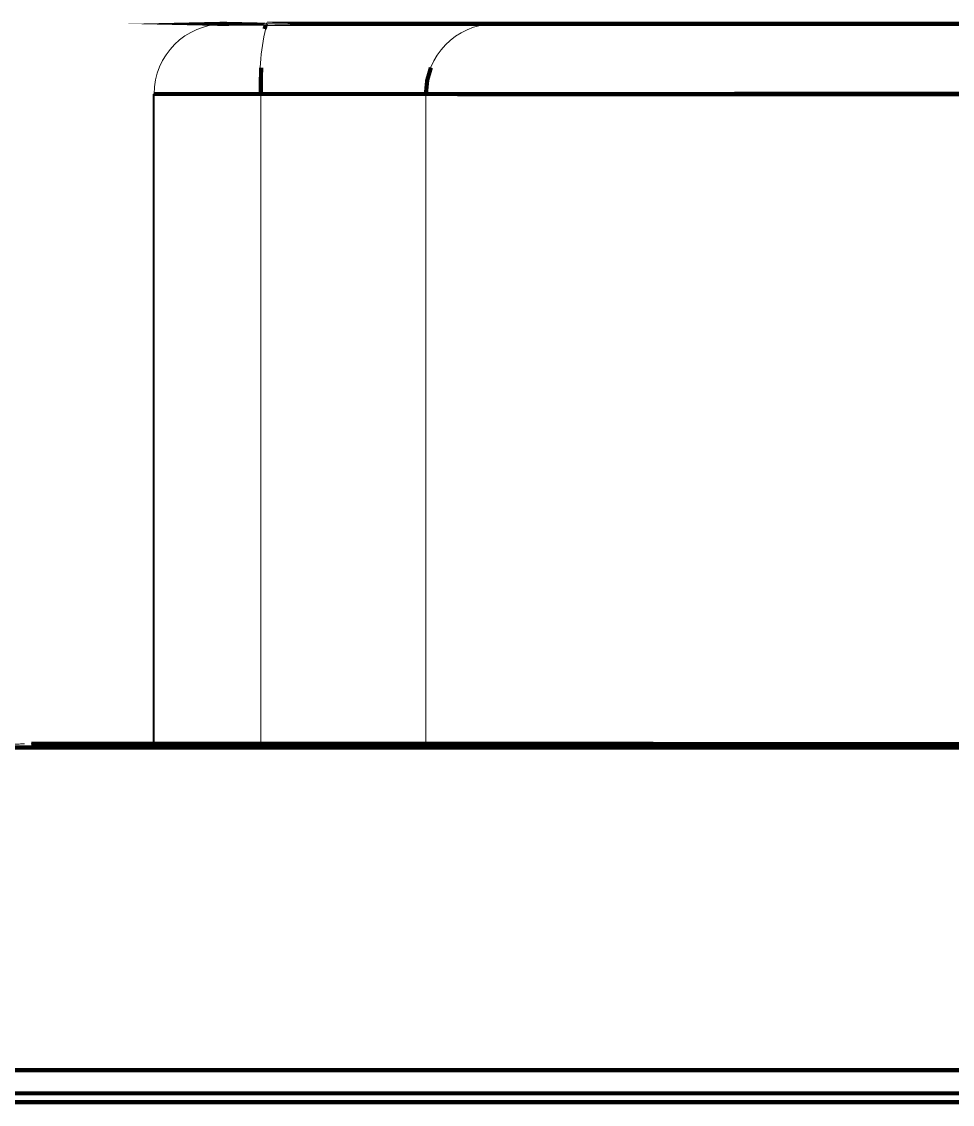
# Model space of a CAD drawing. Header units: millimetres. Extents: x -16985 to -606, y 2122 to 9380.
# Drawn here: x -12902.53 to -12862.72, y 7693.87 to 7740.16 of the extents above; entities that cross this region are included whole.
import ezdxf

# ---------------------------------------------------------------- set-up
doc = ezdxf.new("R2010")
doc.units = ezdxf.units.MM
doc.linetypes.add('K5LT_THIN', pattern=[0])

msp = doc.modelspace()

# ---------------------------------------------------------------- linework, layer by layer
at = {"color": 7, "linetype": 'K5LT_THIN', "lineweight": 18}
for p, q in [((-12893.819496048, 7740.0177068109), (-12894.1134511033, 7740.0175791299)), ((-12893.865369181, 7740.0675675816), (-12893.8653316271, 7740.0679916353)), ((-12892.04093586758, 7740.067370372301), (-12893.86536919306, 7740.067567581556)), ((-12893.7106543565, 7740.0674980941), (-12893.865369181, 7740.0675675816)), ((-12893.86533155507, 7740.067991635337), (-12892.04086498248, 7740.068169678387)), ((-12893.8653316271, 7740.0679916353), (-12893.7106048535, 7740.0680594974)), ((-12893.316928073, 7740.0674371527), (-12893.7106543565, 7740.0674980941)), ((-12893.7106048535, 7740.0680594974), (-12893.3168681406, 7740.0681163026)), ((-12892.7352227674, 7740.0673926563), (-12893.316928073, 7740.0674371527)), ((-12893.3168681406, 7740.0681163026), (-12892.7351554382, 7740.068154688)), ((-12892.08844097672, 7740.018117256715), (-12893.13012067925, 7740.017903252803)), ((-12892.0409358697, 7740.0673703723), (-12892.7352227674, 7740.0673926563)), ((-12892.7351554382, 7740.068154688), (-12892.0408649642, 7740.0681696784)), ((-12890.3629212468, 7740.0673343305), (-12892.0409358697, 7740.0673703723)), ((-12892.0408649642, 7740.0681696784), (-12890.3628455299, 7740.0681880922)), ((-12888.7479574696, 7740.0672736806), (-12890.3629212468, 7740.0673343305)), ((-12890.3628455299, 7740.0681880922), (-12888.7478725956, 7740.0682317765)), ((-12887.2346632442, 7740.0671898728), (-12888.7479574696, 7740.0672736806)), ((-12888.7478725956, 7740.0682317765), (-12887.2345650501, 7740.0682996868)), ((-12885.8592260165, 7740.0670849113), (-12887.2346632442, 7740.0671898728)), ((-12887.2345650501, 7740.0682996868), (-12885.8591106464, 7740.0683901989)), ((-12884.6545366911, 7740.066961306), (-12885.8592260165, 7740.0670849113)), ((-12885.8591106464, 7740.0683901989), (-12884.6544005407, 7740.0685011486)), ((-12883.6494029899, 7740.0668220126), (-12884.6545366911, 7740.066961306)), ((-12884.6544005407, 7740.0685011486), (-12883.6492430306, 7740.0686298827)), ((-12882.8678607618, 7740.0666703621), (-12883.6494029899, 7740.0668220126)), ((-12883.6492430306, 7740.0686298827), (-12882.8676745216, 7740.0687733228)), ((-12882.3285988884, 7740.0665099809), (-12882.8678607618, 7740.0666703621)), ((-12882.8676745216, 7740.0687733228), (-12882.3283846909, 7740.0689280387)), ((-12880.2113007899, 7740.0658593498), (-12882.3285988884, 7740.0665099809)), ((-12882.3283846909, 7740.0689280387), (-12880.2109730758, 7740.0695564266)), ((-12877.2315949625, 7740.0652378519), (-12880.2113007899, 7740.0658593498)), ((-12880.2109730758, 7740.0695564266), (-12877.2311597686, 7740.0701466215)), ((-12873.4437438669, 7740.064656805), (-12877.2315949625, 7740.0652378519)), ((-12877.2311597686, 7740.0701466215), (-12873.4432089646, 7740.0706878756)), ((-12868.9167265431, 7740.0641267905), (-12873.4437438669, 7740.064656805)), ((-12873.4432089646, 7740.0706878756), (-12868.9161018549, 7740.0711703324)), ((-12863.732983047, 7740.0636574602), (-12868.9167265431, 7740.0641267905)), ((-12868.9161018549, 7740.0711703324), (-12863.7322799205, 7740.0715852059)), ((-12857.9869127246, 7740.0632573609), (-12863.732983047, 7740.0636574602)), ((-12863.7322799205, 7740.0715852059), (-12857.9861439136, 7740.0719249411)), ((-12896.9039843068, 7737.0677955292), (-12896.9041302287, 7709.2824704497)), ((-12896.8634881737, 7737.0675729247), (-12896.8636340956, 7709.2822478452)), ((-12896.8634487117, 7737.0675728165), (-12896.8634487094, 7737.0680178165)), ((-12892.3025507829, 7709.2817548221), (-12892.3024048609, 7737.0670799016)), ((-12892.3022822781, 7737.0684629241), (-12892.3022822854, 7737.0670799)), ((-12885.2388870521, 7737.0664541624), (-12885.2390329741, 7709.2811290829)), ((-12885.2386602664, 7737.0664540728), (-12885.2386602529, 7737.0690144589)), ((-12901.7806811992, 7709.2831588305), (-12902.1140893033, 7709.2824978106)), ((-12902.1140893033, 7709.2824978106), (-12901.7806812027, 7709.2818332888)), ((-12900.7836676975, 7709.2838099825), (-12901.7806811992, 7709.2831588305)), ((-12901.7806812027, 7709.2818332888), (-12900.7836677044, 7709.2811716647)), ((-12899.1326506148, 7709.2844449955), (-12900.7836676975, 7709.2838099825)), ((-12900.7836677044, 7709.2811716647), (-12899.1326506251, 7709.2805193102)), ((-12896.8435301645, 7709.2850577541), (-12899.1326506148, 7709.2844449955)), ((-12899.1326506251, 7709.2805193102), (-12896.8435301781, 7709.2798825077)), ((-12896.8636341163, 7709.2822478446), (-12896.9041302918, 7709.2824704491)), ((-12896.7500089123, 7709.2821596903), (-12896.8636341163, 7709.2822478446)), ((-12896.8435301781, 7709.2798825077), (-12893.9383517408, 7709.2792673901)), ((-12896.4768471362, 7709.2820741259), (-12896.7500089123, 7709.2821596903)), ((-12896.053072963, 7709.2819939468), (-12896.4768471362, 7709.2820741259)), ((-12895.4925312439, 7709.2819217725), (-12896.053072963, 7709.2819939468)), ((-12894.8135352306, 7709.281859961), (-12895.4925312439, 7709.2819217725)), ((-12894.0382680451, 7709.2818105316), (-12894.8135352306, 7709.281859961)), ((-12893.1920577908, 7709.2817750992), (-12894.0382680451, 7709.2818105316)), ((-12893.9383517408, 7709.2792673901), (-12890.4450938342, 7709.2786798812)), ((-12892.3025507729, 7709.2817548215), (-12893.1920577908, 7709.2817750992)), ((-12891.0821764719, 7709.2817286093), (-12892.3025507729, 7709.2817548215)), ((-12889.9076573373, 7709.2816845003), (-12891.0821764719, 7709.2817286093)), ((-12890.4450938342, 7709.2786798812), (-12886.3973986199, 7709.2781256391)), ((-12888.8070797949, 7709.2816235492), (-12889.9076573373, 7709.2816845003)), ((-12887.8067618155, 7709.2815472135), (-12888.8070797949, 7709.2816235492)), ((-12886.9306240693, 7709.2814573187), (-12887.8067618155, 7709.2815472135)), ((-12886.1996178011, 7709.2813560144), (-12886.9306240693, 7709.2814573187)), ((-12886.3973986199, 7709.2781256391), (-12881.8342473828, 7709.2776100014)), ((-12885.6312234217, 7709.2812457232), (-12886.1996178011, 7709.2813560144)), ((-12885.2390330121, 7709.2811290823), (-12885.6312234217, 7709.2812457232)), ((-12882.9971878905, 7709.2804401788), (-12885.2390330121, 7709.2811290823)), ((-12879.8422053049, 7709.2797821221), (-12882.9971878905, 7709.2804401788)), ((-12881.8342473828, 7709.2776100014), (-12876.7995857743, 7709.2771379341)), ((-12875.8315393273, 7709.279166896), (-12879.8422053049, 7709.2797821221)), ((-12876.7995857743, 7709.2771379341), (-12871.3419004967, 7709.2767139834)), ((-12871.0382269171, 7709.2786057042), (-12875.8315393273, 7709.279166896)), ((-12871.3419004967, 7709.2767139834), (-12865.5137518775, 7709.276342232)), ((-12865.5495573739, 7709.2781087662), (-12871.0382269171, 7709.2786057042)), ((-12859.4654828107, 7709.2776851317), (-12865.5495573739, 7709.2781087662)), ((-12865.5137518775, 7709.276342232), (-12859.3712682732, 7709.2760262604))]:
    msp.add_line(p, q, dxfattribs=at)
at = {"color": 7, "linetype": 'K5LT_THIN', "const_width": 0.18}
for points in [[(-12893.8653691931, 7740.0675675816), (-12893.8822589372, 7740.0676206623), (-12893.8943226503, 7740.0676737303), (-12893.9015593785, 7740.0677267814), (-12893.9039685495, 7740.0677798113), (-12893.9015499728, 7740.0678328158), (-12893.8943038396, 7740.0678857907), (-12893.8822307229, 7740.067938732), (-12893.8653315769, 7740.0679916353)], [(-12892.1392434569, 7739.8477182729), (-12892.0918622418, 7740.0105827263), (-12892.0408650395, 7740.0681696784)], [(-12892.0408650395, 7740.0681696784), (-12890.3628456284, 7740.0681880922), (-12888.7478726904, 7740.0682317765), (-12887.2345651048, 7740.0682996868), (-12885.8591106256, 7740.0683901989), (-12884.6544005225, 7740.0685011486), (-12883.6492430518, 7740.0686298827), (-12882.8676745637, 7740.0687733228), (-12882.3283847224, 7740.0689280387)], [(-12845.2346847839, 7740.0626926064), (-12849.2989096135, 7740.0628309936), (-12853.249617369, 7740.0630013282), (-12857.059536881, 7740.0632024344), (-12860.7023688212, 7740.0634329241), (-12864.1529672426, 7740.0636912062), (-12867.387513159, 7740.0639754977), (-12870.3836789635, 7740.0642838364), (-12873.1207825528, 7740.0646140937), (-12875.5799300932, 7740.0649639899), (-12877.7441464417, 7740.0653311098), (-12879.5984923229, 7740.0657129192), (-12881.1301674531, 7740.0661067825), (-12882.3285988998, 7740.0665099809)], [(-12882.3283847225, 7740.0689280387), (-12881.1298828354, 7740.069318647), (-12879.5981392315, 7740.0696964193), (-12877.7437273175, 7740.0700587481), (-12875.5794478328, 7740.0704031321), (-12873.1202404883, 7740.0707271941), (-12870.3830808398, 7740.0710286973), (-12867.3868631077, 7740.0713055603), (-12864.1522697535, 7740.071555872), (-12860.7016287113, 7740.0717779045), (-12857.1653553541, 7740.071965056)], [(-12892.3022822779, 7737.0684629241), (-12892.297256448, 7737.653728253), (-12892.2831667533, 7738.1943996232)], [(-12885.0252124389, 7738.1967185358), (-12885.1827373304, 7737.6542837619), (-12885.2386602296, 7737.0690144589)], [(-12892.3024048608, 7737.0670799016), (-12893.1919119227, 7737.0671001793), (-12894.0381220958, 7737.0671356117), (-12894.8133893333, 7737.0671850411), (-12895.4923853244, 7737.0672468526), (-12896.0529269811, 7737.0673190269), (-12896.4767011687, 7737.067399206), (-12896.7498630041, 7737.0674847705), (-12896.8634881737, 7737.0675729247)], [(-12896.8634487094, 7737.0680178165), (-12896.7498081663, 7737.0681047771), (-12896.47663152, 7737.0681874718), (-12896.0528435701, 7737.068263199), (-12895.4922896528, 7737.0683294846), (-12894.8132833077, 7737.0683841632), (-12894.0380079667, 7737.0684254482), (-12893.1917922116, 7737.0684519909), (-12892.3022822781, 7737.0684629241)], [(-12892.3024048606, 7737.0670799016), (-12891.0820305479, 7737.0670536894), (-12889.9075114391, 7737.0670095804), (-12888.8069338358, 7737.0669486293), (-12887.8066158748, 7737.0668722936), (-12886.9304781818, 7737.0667823988), (-12886.1994718572, 7737.0666810945), (-12885.6310774714, 7737.0665708033), (-12885.2388870521, 7737.0664541624)], [(-12892.3024048609, 7737.0670799016), (-12891.0820305483, 7737.0670536894), (-12889.9075114395, 7737.0670095804), (-12888.8069338362, 7737.0669486293), (-12887.8066158752, 7737.0668722936), (-12886.9304781822, 7737.0667823988), (-12886.1994718575, 7737.0666810945), (-12885.6310774716, 7737.0665708033), (-12885.2388870521, 7737.0664541624)], [(-12845.9629779883, 7737.0624122364), (-12850.2662748668, 7737.062558764), (-12854.4493771963, 7737.0627391183), (-12858.4834096209, 7737.0629520544), (-12862.3405257929, 7737.0631961023), (-12865.9941005923, 7737.0634695774), (-12869.4189139157, 7737.063770592), (-12872.5913247676, 7737.0640970682), (-12875.4894344506, 7737.0644467524), (-12878.0932377288, 7737.0648172308), (-12880.3847609215, 7737.065205946), (-12882.3481859723, 7737.0656102147), (-12883.9699596397, 7737.0660272465), (-12885.2388870523, 7737.0664541624)], [(-12885.2386602529, 7737.0690144589), (-12883.9696582554, 7737.0694280441), (-12882.3478120873, 7737.0698280384), (-12880.3843171204, 7737.0702116806), (-12878.0927270787, 7737.0705763224), (-12875.4888604797, 7737.070919447), (-12872.5906914413, 7737.0712386856), (-12869.4182256087, 7737.0715318346), (-12865.9933620586, 7737.0717968706), (-12862.3397421331, 7737.0720319638), (-12858.4825862465, 7737.0722354917), (-12854.448519793, 7737.0724060491), (-12850.2653893547, 7737.0725424589), (-12845.9620704813, 7737.0726437793)], [(-12845.962070482, 7737.0726437793), (-12850.2653893553, 7737.0725424589), (-12854.4485197934, 7737.0724060491), (-12858.4825862468, 7737.0722354917), (-12862.3397421332, 7737.0720319638), (-12865.9933620585, 7737.0717968706), (-12869.4182256084, 7737.0715318346), (-12872.5906914409, 7737.0712386856), (-12875.4888604791, 7737.070919447), (-12878.0927270779, 7737.0705763225), (-12880.3843171194, 7737.0702116806), (-12882.3478120863, 7737.0698280384), (-12883.9696582541, 7737.0694280441), (-12885.2386602526, 7737.0690144589)], [(-12832.8743786588, 7709.1169227095), (-12837.9929878335, 7709.1169674442), (-12843.085513749, 7709.1170476568), (-12848.1260060606, 7709.1171629385), (-12853.0887795749, 7709.1173127021), (-12857.9485451355, 7709.1174961842), (-12862.6805384912, 7709.1177124499), (-12867.2606464885, 7709.1179603971), (-12871.6655299469, 7709.1182387624), (-12875.8727425899, 7709.1185461273), (-12879.8608454264, 7709.1188809256), (-12883.6095159983, 7709.1192414511), (-12887.0996519399, 7709.1196258667), (-12890.3134683182, 7709.1200322135), (-12893.2345882618, 7709.1204584209), (-12895.8481264129, 7709.120902317), (-12898.1407647803, 7709.1213616398), (-12900.1008206043, 7709.1218340488), (-12901.7183058897, 7709.1223171366), (-12902.9849783023, 7709.1228084415), (-12903.8943831698, 7709.1233054599), (-12904.4418863735, 7709.1238056592), (-12904.6246979625, 7709.1243064905)], [(-12904.6246979625, 7709.1243064905), (-12904.4418863735, 7709.1238056592), (-12903.8943831698, 7709.1233054599), (-12902.9849783023, 7709.1228084415), (-12901.7183058897, 7709.1223171366), (-12900.1008206043, 7709.1218340488), (-12898.1407647803, 7709.1213616398), (-12895.8481264129, 7709.120902317), (-12893.2345882618, 7709.1204584209), (-12890.3134683182, 7709.1200322135), (-12887.0996519399, 7709.1196258667), (-12883.6095159983, 7709.1192414511), (-12879.8608454264, 7709.1188809256), (-12875.8727425899, 7709.1185461273), (-12871.6655299469, 7709.1182387624), (-12867.2606464885, 7709.1179603971), (-12862.6805384912, 7709.1177124499), (-12857.9485451355, 7709.1174961842), (-12853.0887795749, 7709.1173127021), (-12848.1260060606, 7709.1171629385), (-12843.085513749, 7709.1170476568), (-12837.9929878335, 7709.1169674442), (-12832.8743786588, 7709.1169227095)], [(-12861.6375934829, 7709.2761345014), (-12866.0574394072, 7709.2763737727), (-12870.3081920557, 7709.2766423978), (-12874.3681905675, 7709.2769390077), (-12878.2167461206, 7709.2772620911), (-12881.8342473583, 7709.2776100014), (-12885.2022603233, 7709.277980966), (-12888.3036223937, 7709.2783730944), (-12891.1225297392, 7709.2787843884), (-12893.6446178542, 7709.2792127522), (-12895.8570347556, 7709.2796560029), (-12897.7485064742, 7709.2801118819), (-12899.3093945036, 7709.280578066), (-12900.5317449162, 7709.2810521797), (-12901.4093288944, 7709.281531807), (-12901.9376744716, 7709.2820145039), (-12902.1140893196, 7709.2824978106), (-12901.937674469, 7709.2829792644), (-12901.4093288894, 7709.2834564118), (-12900.5317449086, 7709.2839268214), (-12899.3093944936, 7709.2843880961), (-12897.7485064618, 7709.2848378854), (-12896.8635946191, 7709.2850531239)], [(-12896.8636340956, 7709.2822478452), (-12896.750008926, 7709.2821596909), (-12896.4768470907, 7709.2820741265), (-12896.0530729031, 7709.2819939474), (-12895.4925312464, 7709.2819217731), (-12894.8135352552, 7709.2818599616), (-12894.0382680177, 7709.2818105322), (-12893.1920578447, 7709.2817750998), (-12892.3025507828, 7709.2817548221)], [(-12885.2390329741, 7709.2811290829), (-12885.6312233936, 7709.2812457238), (-12886.1996177795, 7709.281356015), (-12886.9306241042, 7709.2814573193), (-12887.8067617972, 7709.2815472141), (-12888.8070797582, 7709.2816235498), (-12889.9076573615, 7709.2816845009), (-12891.0821764703, 7709.2817286099), (-12892.3025507829, 7709.2817548221)], [(-12885.2390329743, 7709.2811290829), (-12883.9701055616, 7709.2807021669), (-12882.3483318943, 7709.2802851352), (-12880.3849068434, 7709.2798808664), (-12878.0933836508, 7709.2794921513), (-12875.4895803725, 7709.2791216729), (-12872.5914706895, 7709.2787719887), (-12869.4190598376, 7709.2784455125), (-12865.9942465142, 7709.2781444979), (-12862.3406717149, 7709.2778710227), (-12858.4835555429, 7709.2776269748), (-12854.4495231182, 7709.2774140388), (-12850.2664207887, 7709.2772336845), (-12845.9631239102, 7709.2770871569)], [(-12977.5814185448, 7695.3380129935), (-12972.6581858846, 7695.3373723765), (-12967.4613199991, 7695.336752191), (-12962.0009939972, 7695.3361536513), (-12956.2878967237, 7695.335577929), (-12950.3332118346, 7695.335026151), (-12944.1485959053, 7695.3344993976), (-12937.7461556119, 7695.3339986997), (-12931.1384240319, 7695.3335250377), (-12924.3383361102, 7695.3330793387), (-12917.3592033382, 7695.3326624752), (-12910.2146876961, 7695.3322752631), (-12902.9187749087, 7695.3319184606), (-12895.485747068, 7695.331592766), (-12887.930154675, 7695.331298817), (-12880.2667881566, 7695.3310371888), (-12872.5106489126, 7695.3308083938), (-12864.6769199499, 7695.3306128797), (-12856.7809361607, 7695.3304510293), (-12848.8381543042, 7695.3303231595), (-12840.8641227488, 7695.3302295204), (-12832.8744510357, 7695.3301702955)], [(-12832.8744510357, 7695.3301702955), (-12841.4689598168, 7695.3302354114), (-12850.0439992711, 7695.3303403388), (-12858.5801441763, 7695.33048484), (-12867.0580574185, 7695.3306685878), (-12875.4585337977, 7695.3308911658), (-12883.7625435328, 7695.3311520698), (-12891.951275371, 7695.3314507089), (-12900.006179201, 7695.3317864064), (-12907.9090080747, 7695.332158402), (-12915.641859543, 7695.332565853), (-12923.1872162099, 7695.3330078362)], [(-12922.1883888514, 7694.3407587444), (-12914.8375054921, 7694.3403358381), (-12907.3136476256, 7694.3399453985), (-12899.632693573, 7694.3395882495), (-12891.8108531905, 7694.3392651448), (-12883.8646336601, 7694.3389767664), (-12875.8108046534, 7694.3387237228), (-12867.6663629405, 7694.338506548), (-12859.44849652, 7694.3383257004), (-12851.1745483461, 7694.3381815617), (-12842.8619797273, 7694.338074436), (-12834.528333477, 7694.3380045493)], [(-12834.5283334441, 7694.3380045497), (-12842.8619796972, 7694.3380744364), (-12851.1745483187, 7694.3381815621), (-12859.4484964955, 7694.3383257008), (-12867.6663629187, 7694.3385065484), (-12875.8108046345, 7694.3387237232), (-12883.864633644, 7694.3389767668), (-12891.810853177, 7694.3392651452), (-12899.6326935623, 7694.3395882499), (-12907.3136476175, 7694.3399453989), (-12914.8375054865, 7694.3403358385), (-12922.1883888482, 7694.3407587448)], [(-12834.7291408927, 7693.9591006078), (-12843.0260316998, 7693.9591710021), (-12851.3016858346, 7693.9592783064), (-12859.5387909708, 7693.9594222963), (-12867.7201154247, 7693.9596026707), (-12875.8285442038, 7693.9598190521), (-12883.8471148102, 7693.9600709879), (-12891.7590527254, 7693.9603579511), (-12899.5478065025, 7693.9606793413), (-12907.1970823903, 7693.9610344863), (-12914.6908784199, 7693.961422643), (-12922.0135178796, 7693.9618429995)], [(-12922.0135176068, 7693.961842999), (-12914.6908781769, 7693.9614226425), (-12907.1970821793, 7693.9610344858), (-12899.5478063255, 7693.9606793409), (-12891.7590525842, 7693.9603579507), (-12883.8471147062, 7693.9600709875), (-12875.8285441384, 7693.9598190517), (-12867.7201153989, 7693.9596026703), (-12859.5387909853, 7693.9594222959), (-12851.3016858901, 7693.959278306), (-12843.0260317964, 7693.9591710016), (-12834.7291410304, 7693.9591006074)]]:
    msp.add_lwpolyline(points, dxfattribs=at)
at = {"color": 7, "linetype": 'K5LT_THIN', "lineweight": 18}
for centre, radius, start, end in [((-12893.8644240587, 7737.0685034707), 2.999064259783306, 90.0180563682847, 180.017777663795), ((-12883.4974739952, 7737.8112871995), 8.836325709683186, 165.2075028723995, 184.8312510689009), ((-12882.282974231, 7737.1106193268), 2.956242745049861, 90.88429939200606, 180.8560094281944), ((-12896.8676939673, 7739.9860889411), 2.918519046817396, 269.2875369863122, 270.0825673159834), ((-12896.8676986393, 7739.9852249438), 2.917655057105212, 269.2874177498068, 270.0826835077001), ((-12896.867839889, 7712.2007639056), 2.918519090826541, 269.2875369923063, 270.082567310096)]:
    msp.add_arc(centre, radius, start, end, dxfattribs=at)
for points, knots in [([(-12882.32859888084, 7740.066509980941), (-12882.5791956203, 7740.066587654482), (-12883.0920375267, 7740.066746612042), (-12884.54425538032, 7740.066962812388), (-12886.56353001051, 7740.067156732281), (-12889.11388784078, 7740.067307647912), (-12891.08097743829, 7740.06734980113), (-12892.04093586758, 7740.067370372301)], [0, 0, 0, 0, 0.1805866556410531, 0.3695674770135508, 0.5621658072949929, 0.7863327504519689, 1, 1, 1, 1]), ([(-12896.86348817434, 7737.067572924754), (-12896.76469826666, 7737.067508575095), (-12896.56038138645, 7737.067375487395), (-12895.34837107894, 7737.067217522415), (-12893.8507978068, 7737.067115000838), (-12892.80706395211, 7737.06709134131), (-12892.30240486063, 7737.067079901614)], [0, 0, 0, 0, 0.2717559958679397, 0.5620446314673483, 0.7882428002113604, 1, 1, 1, 1]), ([(-12892.302282278, 7737.06846292412), (-12892.94912857283, 7737.068453414015), (-12894.2875796041, 7737.068433735759), (-12895.77539177503, 7737.068315645818), (-12896.66726733014, 7737.068169355382), (-12896.79949259578, 7737.068067218933), (-12896.86344870947, 7737.068017816495)], [0, 0, 0, 0, 0.2714223039296464, 0.5616256373550096, 0.7879624560061039, 1, 1, 1, 1]), ([(-12885.23888705227, 7737.066454162443), (-12884.48917799067, 7737.066202776043), (-12882.96726500316, 7737.065692460446), (-12879.22714821694, 7737.064963623741), (-12874.42185705009, 7737.064277884825), (-12868.98474938954, 7737.063707233302), (-12863.33669906274, 7737.063250509934), (-12857.77420840668, 7737.062898611449), (-12851.97823436969, 7737.062611755947), (-12847.9512504042, 7737.062478185269), (-12845.96297798789, 7737.062412236436)], [0, 0, 0, 0, 0.1357432551891875, 0.2755594584849066, 0.4179868909048081, 0.5613881355194448, 0.6736746392652887, 0.7846966106023575, 0.893696673752205, 1, 1, 1, 1]), ([(-12902.40406636789, 7709.280354465392), (-12902.42960908358, 7709.280003610766), (-12902.49747223187, 7709.27907144287), (-12902.81779296049, 7709.271202990905), (-12903.35525391851, 7709.255180938976), (-12903.80716310319, 7709.196484766955), (-12904.03719224079, 7709.166607459105)], [0, 0, 0, 0, 0.0812241206906393, 0.2158002545565789, 0.6008295532139775, 1, 1, 1, 1])]:
    msp.add_open_spline(points, degree=3, knots=knots, dxfattribs=at)

doc.saveas('drawing.dxf')
